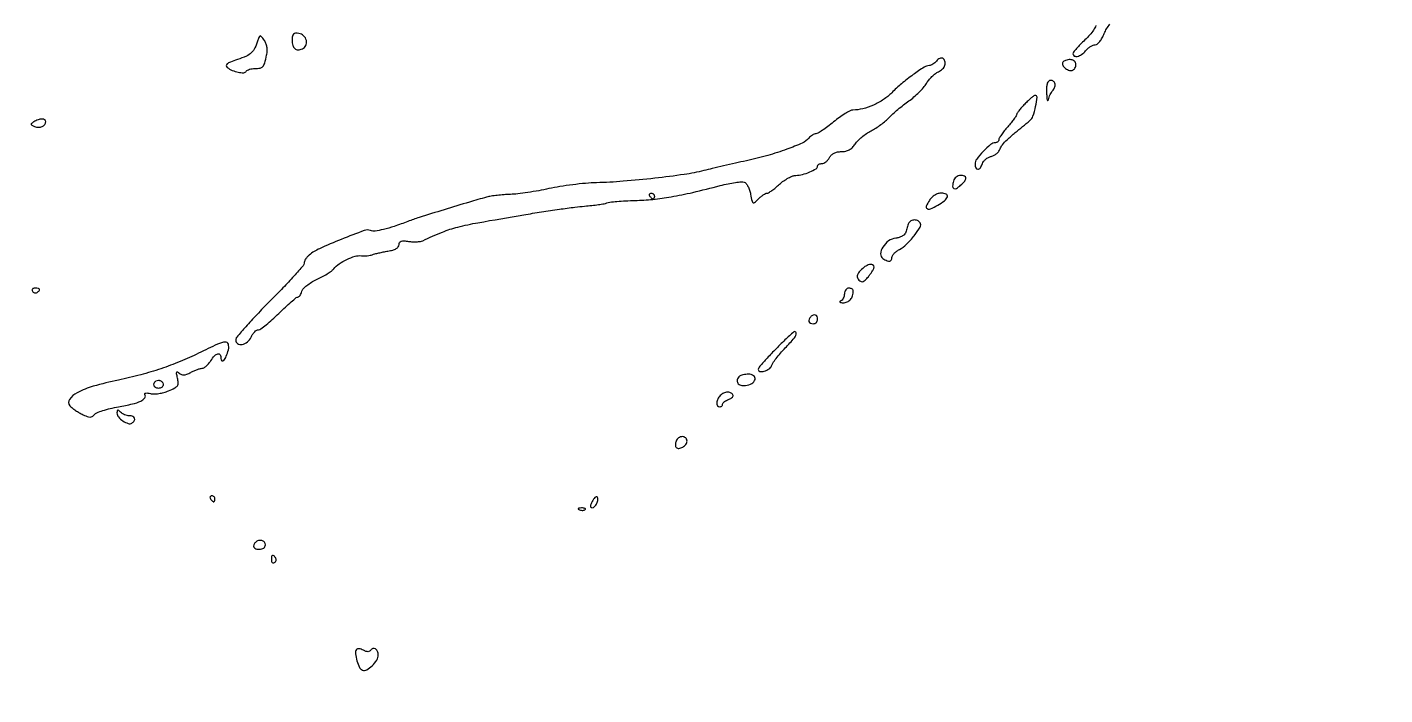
# Model space of a CAD drawing. Extents: x 0 to 2558, y 0 to 3412.
# Drawn here: x 1227.7 to 1685, y 2944 to 3168.9 of the extents above; entities that cross this region are included whole.
import ezdxf

# ---------------------------------------------------------------- set-up
doc = ezdxf.new("R2010")
doc.units = 0

msp = doc.modelspace()

# ---------------------------------------------------------------- linework, layer by layer
for points in [[(1286.775, 2242.902503, 0.000001), (1177.44536, 2242.627485, 0.134519)], [(1176.555032, 2242.380365, -0.000002), (1098.265318, 2241.934774, -0.000173)], [(1587.743746, 3169.448307, -0.0421), (1586.927028, 3167.956034, -0.035771), (1585.660617, 3166.312195, -0.024073), (1584, 3164.620327, 0.012014), (1582.467771, 3163.132759, 0.016725), (1581.175, 3161.724629, 0.013175), (1580.187825, 3160.511133, 0.165632), (1580, 3159.959694, 0.275224), (1580.447512, 3159.208283, 0.185997), (1581.463346, 3159.076812, 0.096798), (1582.896021, 3159.737476, 0.059476), (1584.267972, 3161, -0.039353), (1585.035343, 3161.765279, -0.037768), (1585.92327, 3162.4125, -0.040202), (1586.795146, 3162.859786, -0.09873), (1587.49831, 3163, 0.179385), (1588.185223, 3163.254639, 0.046643), (1589.017144, 3164.116735, 0.04134), (1589.843531, 3165.346346, 0.032134), (1590.537313, 3166.801651, -0.042753), (1591.332856, 3168.383168, -0.031218), (1592.466396, 3169.991505, -0.031802)], [(1923.086218, 2244.376059, -0.000011), (1814.032813, 2244.041497, -0.000207)]]:
    msp.add_lwpolyline(points, format="xyb")
for points in [[(1305.499269, 3164.5, -0.034129), (1304.469417, 3161.91824, -0.093067), (1303.310097, 3160.339458, -0.0835), (1301.580256, 3159.193226, -0.023944), (1298.573643, 3158.024636, 0.011405), (1296.186238, 3157.164958, 0.073295), (1295.072258, 3156.534847, 0.253507), (1294.818993, 3155.957112, 0.208218), (1295.142767, 3155.355872, 0.066918), (1296.818347, 3154.368237, 0.051229), (1298.854248, 3153.746024, 0.054216), (1300.676069, 3153.589121, 0.25396), (1301.558021, 3154.09388, -0.136975), (1301.936194, 3154.442646, -0.043511), (1302.653233, 3154.733827, -0.039705), (1303.547155, 3154.933171, -0.035025), (1304.5, 3155, 0.04686), (1306.206283, 3155.160265, 0.169114), (1307.138852, 3155.697146, 0.111093), (1307.754385, 3156.845343, 0.014981), (1308.411222, 3159.519457, 0.041148), (1308.595672, 3160.945261, 0.051846), (1308.519633, 3162.273234, 0.055866), (1308.184444, 3163.473097, 0.062672), (1307.60024, 3164.519457, 0.007895), (1306.61021, 3165.821296, 0.232585), (1306.245818, 3165.996323, 0.309295), (1305.950659, 3165.790389, 0.012592)], [(1317, 3164.628568, 0.055945), (1317.206224, 3162.791224, 0.159474), (1317.859574, 3161.700851, 0.189299), (1318.944871, 3161.316316, 0.08338), (1320.46263, 3161.624033, 0.197105), (1321.628889, 3162.722844, 0.165291), (1321.796883, 3164.425882, 0.146327), (1320.877556, 3166.031947, 0.156059), (1319.25, 3166.819551, 0.048812), (1318.09691, 3166.86978, 0.181478), (1317.442235, 3166.582852, 0.163293), (1317.097226, 3165.911916, 0.037826)], [(1533.990862, 3157.48899, -0.039726), (1533.434726, 3156.917901, -0.037903), (1532.786893, 3156.432045, -0.040321), (1532.147429, 3156.09333, -0.097905), (1531.627555, 3155.981803, 0.139503), (1529.862072, 3155.448505, 0.013807), (1526.16501, 3152.929058, 0.018246), (1522.262765, 3149.886196, 0.024067), (1518.953076, 3146.822021, -0.053323), (1516.197015, 3144.554384, -0.041001), (1512.775163, 3142.685119, -0.041615), (1509.16728, 3141.429791, -0.062145), (1505.858884, 3141.005577, 0.120566), (1504.948016, 3140.779414, 0.01755), (1503.277933, 3139.826638, 0.019009), (1501.350824, 3138.531995, 0.015261), (1499.377215, 3137, -0.010775), (1497.439619, 3135.467912, -0.014615), (1495.62197, 3134.175, -0.011506), (1494.070543, 3133.189238, -0.136596), (1493.390776, 3133, 0.097297), (1492.865107, 3132.896731, 0.041735), (1492.225013, 3132.570468, 0.039225), (1491.580354, 3132.097253, 0.041636), (1491.03134, 3131.537762, -0.115853), (1488.829242, 3129.872753, -0.017336), (1483.644801, 3127.789701, -0.018509), (1477.178817, 3125.715859, -0.014318), (1470, 3123.92313, 0.001674), (1466.319746, 3123.102337, 0.001268), (1462.28701, 3122.177986, 0.001282), (1458.505836, 3121.290973, 0.002986), (1455.679183, 3120.602369, -0.025129), (1449.081849, 3119.301523, -0.007964), (1439.130741, 3118.015663, -0.008213), (1428.549723, 3116.99512, -0.013201), (1419.5, 3116.512066, 0.015379), (1415.85831, 3116.301766, 0.00892), (1411.5, 3115.83682, 0.00891), (1407.142762, 3115.214182, 0.014815), (1403.5, 3114.515932, -0.009909), (1400.070698, 3113.823653, -0.00812), (1396.38125, 3113.216369, -0.008218), (1392.970166, 3112.768808, -0.021368), (1390.5, 3112.592393, 0.012345), (1388.365842, 3112.478628, 0.010048), (1386.0875, 3112.254539, 0.010184), (1383.996647, 3111.963085, 0.025955), (1382.5, 3111.642885, 0.006889), (1376.685268, 3109.993205, 0.002253), (1368.158582, 3107.40478, 0.00179), (1359.775911, 3104.785852, 0.014732), (1356, 3103.467754, -0.010061), (1351.362356, 3101.800088, -0.021672), (1347.716898, 3100.744968, -0.025691), (1344.954737, 3100.222262, -0.126179), (1343.390881, 3100.403499, 0.182441), (1341.307721, 3100.414947, 0.006245), (1333.561099, 3097.428971, 0.010581), (1326.176821, 3094.293396, 0.068235), (1322.75, 3092.149834, 0.039659), (1322.08039, 3091.494647, 0.038308), (1321.514062, 3090.734693, 0.040858), (1321.122751, 3089.987037, 0.100463), (1321, 3089.382278, -0.181126), (1320.685454, 3088.542454, -0.003626), (1317.621875, 3085.077422, -0.00812), (1313.907385, 3081.069954, -0.005305), (1309.5, 3076.563859, 0.006189), (1305.092969, 3072.042169, 0.009338), (1301.378125, 3067.986011, 0.004732), (1298.354622, 3064.492235, 0.177814), (1298, 3063.526594, 0.252362), (1298.643926, 3062.332046, 0.194311), (1300.120286, 3062.035605, 0.125219), (1301.928456, 3062.875448, 0.115334), (1303.181954, 3064.5, -0.041157), (1303.71676, 3065.456568, -0.04728), (1304.37983, 3066.265625, -0.053395), (1305.0657, 3066.823744, -0.145099), (1305.660276, 3067, 0.157809), (1306.443227, 3067.253424, 0.012019), (1308.234707, 3068.615625, 0.015595), (1310.322392, 3070.393182, 0.01122), (1312.543653, 3072.5, -0.00706), (1314.72897, 3074.607539, -0.010496), (1316.705791, 3076.384375, -0.005911), (1318.403566, 3077.812527, -0.173597), (1318.92726, 3078, 0.183019), (1319.285069, 3078.135511, 0.059407), (1319.667877, 3078.564943, 0.050034), (1320.015395, 3079.187099, 0.038428), (1320.269668, 3079.92321, -0.126594), (1320.756722, 3080.798817, -0.034528), (1321.932101, 3081.876993, -0.032598), (1323.482499, 3082.956194, -0.028872), (1325.222772, 3083.873708, 0.01671), (1327.024773, 3084.768478, 0.016804), (1328.759535, 3085.780015, 0.01687), (1330.209128, 3086.76164, 0.062354), (1331.013639, 3087.516435, -0.069387), (1332.852243, 3089.193624, -0.039921), (1335.457147, 3090.689129, -0.040134), (1338.173313, 3091.715039, -0.094638), (1340.320793, 3091.913603, 0.0276), (1341.264993, 3091.87456, 0.020909), (1342.300483, 3091.932266, 0.021303), (1343.270539, 3092.069049, 0.04526), (1344, 3092.273401, -0.027779), (1344.818245, 3092.533752, -0.007221), (1346.160938, 3092.859582, -0.00732), (1347.704297, 3093.1869, -0.007414), (1349.25, 3093.4674, 0.027744), (1350.889116, 3093.834217, 0.063389), (1352.052821, 3094.329305, 0.09493), (1352.752747, 3094.940893, 0.167377), (1353, 3095.658812, -0.129205), (1353.188504, 3096.376114, -0.184803), (1353.690104, 3096.791236, -0.096465), (1354.627493, 3096.917151, -0.021733), (1356.23554, 3096.752122, 0.025161), (1357.585396, 3096.62293, 0.023868), (1358.965512, 3096.626549, 0.024599), (1360.184249, 3096.74826, 0.073119), (1360.98554, 3096.991485, -0.014473), (1367.596239, 3099.878371, -0.032933), (1372.771136, 3101.57579, -0.018889), (1379.597046, 3103.054499, -0.002197), (1395, 3105.71702, -0.003222), (1400.991407, 3106.685929, -0.003208), (1407.003125, 3107.578951, -0.003142), (1412.266097, 3108.292555, -0.012577), (1415.5, 3108.627912, 0.0078), (1417.907162, 3108.854316, 0.009183), (1420.178125, 3109.146003, 0.008239), (1422.082298, 3109.458353, 0.055213), (1423, 3109.731585, -0.071736), (1423.981284, 3109.988917, -0.007117), (1426.409375, 3110.230102, -0.008852), (1429.326731, 3110.426061, -0.006916), (1432.5, 3110.538865, 0.020199), (1438.466728, 3110.909832, 0.017585), (1444.668845, 3111.768997, 0.014238), (1451.906988, 3113.245992, 0.006738), (1461.15416, 3115.540743, -0.012311), (1463.809752, 3116.168413, -0.015723), (1466.285347, 3116.608759, -0.013665), (1468.352797, 3116.852308, -0.114583), (1469.277891, 3116.723605, -0.139214), (1469.888869, 3116.265793, -0.042963), (1470.51095, 3115.284961, -0.039233), (1471.049271, 3114.01496, -0.034275), (1471.411886, 3112.617994, 0.007309), (1471.887734, 3110.271317, 0.206502), (1472.241642, 3109.777631, 0.326849), (1472.743532, 3109.823048, 0.015838), (1474.038155, 3111.038155, -0.021923), (1474.85808, 3111.789167, -0.025746), (1475.699328, 3112.423708, -0.02598), (1476.453237, 3112.878506, -0.123335), (1476.938282, 3113, 0.140452), (1477.473986, 3113.15351, 0.014883), (1478.565789, 3113.88125, 0.01745), (1479.834699, 3114.85106, 0.013168), (1481.161143, 3116, -0.030362), (1482.582536, 3117.148111, -0.030136), (1484.135965, 3118.11875, -0.031589), (1485.594272, 3118.796531, -0.093247), (1486.675808, 3119, 0.064473), (1488.853656, 3119.281997, 0.037478), (1491.349491, 3120.14374, 0.033248), (1493.475294, 3121.23389, 0.263473), (1494, 3122.160515, -0.170125), (1494.112226, 3122.480802, -0.094365), (1494.43029, 3122.753401, -0.074935), (1494.904478, 3122.937766, -0.055362), (1495.464816, 3123, 0.112104), (1496.103741, 3123.145075, 0.055403), (1496.813763, 3123.5875, 0.050946), (1497.481872, 3124.235006, 0.052011), (1498, 3125, -0.079169), (1498.651859, 3125.858539, -0.075379), (1499.548443, 3126.489071, -0.067855), (1500.677195, 3126.871834, -0.047894), (1502.012131, 3127, 0.053639), (1503.440737, 3127.1537, 0.072997), (1504.652073, 3127.609768, 0.071714), (1505.696722, 3128.402276, 0.049683), (1506.629702, 3129.557606, -0.050569), (1507.533027, 3130.672179, -0.024257), (1508.894083, 3131.915319, -0.023762), (1510.453405, 3133.086343, -0.031228), (1511.984973, 3133.992334, 0.024466), (1513.570274, 3134.90142, 0.016366), (1515.293817, 3136.086432, 0.016499), (1516.892396, 3137.347826, 0.030928), (1518.082218, 3138.485221, -0.021672), (1519.303409, 3139.696621, -0.009411), (1521.024279, 3141.203548, -0.009292), (1522.916514, 3142.73939, -0.012204), (1524.702563, 3144.065896, 0.023063), (1526.437131, 3145.413563, 0.018609), (1528.173731, 3147.011558, 0.018993), (1529.667927, 3148.609871, 0.04508), (1530.617834, 3149.930191, -0.037251), (1531.444712, 3151.118247, -0.028363), (1532.513261, 3152.290365, -0.029022), (1533.647494, 3153.278862, -0.057889), (1534.665271, 3153.893349, 0.087195), (1536.086696, 3154.86888, 0.122204), (1536.890997, 3156.174366, 0.159135), (1536.882447, 3157.458651, 0.175505), (1536.113307, 3158.429973, 0.165938), (1535.682148, 3158.528516, 0.078442), (1535.124078, 3158.379611, 0.064546), (1534.529284, 3158.018024, 0.050777)], [(1576.570027, 3157.113307, 0.273619), (1576.551011, 3156.133746, 0.098762), (1577.496671, 3155.037176, 0.0913), (1578.852266, 3154.331132, 0.216191), (1579.956195, 3154.472927, 0.144465), (1580.822813, 3155.440764, 0.174855), (1580.940331, 3156.646935, 0.180587), (1580.263529, 3157.622734, 0.152942), (1579.059017, 3158, 0.041798), (1578.275865, 3157.934417, 0.043811), (1577.527221, 3157.739534, 0.047968), (1576.917271, 3157.453803, 0.121409)], [(1571.116001, 3146.75, 0.010879), (1571.190747, 3145.227197, 0.04718), (1571.33924, 3144.335938, 0.483049), (1571.523632, 3144.255483, 0.214759), (1571.713066, 3144.5, -0.027624), (1571.963524, 3145.335389, -0.023041), (1572.318054, 3146.191563, -0.02366), (1572.716549, 3146.945955, -0.05674), (1573.097065, 3147.45, 0.096445), (1573.824008, 3148.589877, 0.136345), (1573.948798, 3149.780924, 0.1783), (1573.449258, 3150.654362, 0.176392), (1572.5, 3151, 0.180497), (1571.808788, 3150.742074, 0.136255), (1571.357041, 3150.061, 0.068224), (1571.13152, 3148.811592, 0.017409)], [(1563.75, 3143.01562, 0.010949), (1562.696599, 3141.859672, 0.015182), (1561.807812, 3140.775653, 0.011644), (1561.126258, 3139.846958, 0.153647), (1561, 3139.445789, -0.149928), (1560.872915, 3139.031497, -0.009145), (1560.11875, 3137.960609, -0.012974), (1559.149267, 3136.705762, -0.009196), (1558, 3135.347219, 0.012958), (1556.851075, 3133.968171, 0.017096), (1555.88125, 3132.650567, 0.014579), (1555.153708, 3131.518423, 0.13634), (1555, 3130.965204, -0.112145), (1554.916364, 3130.597002, -0.100145), (1554.679868, 3130.283529, -0.094395), (1554.326314, 3130.073225, -0.087314), (1553.91019, 3130, 0.174981), (1552.271371, 3129.40836, 0.029073), (1549.781024, 3127.083526, 0.029553), (1547.574738, 3124.4776, 0.162265), (1547, 3122.753247, 0.099913), (1547.255944, 3121.485202, 0.318147), (1547.950095, 3121.053455, 0.232226), (1548.805779, 3121.53883, 0.072909), (1549.468447, 3122.900586, -0.089098), (1549.875217, 3123.672361, -0.053285), (1550.598743, 3124.419635, -0.051155), (1551.507356, 3125.031765, -0.061259), (1552.469185, 3125.40291, 0.061129), (1553.430909, 3125.773727, 0.051124), (1554.339214, 3126.384884, 0.053275), (1555.062306, 3127.130724, 0.089269), (1555.468517, 3127.900805, -0.095935), (1556.212662, 3129.267447, -0.029771), (1557.813692, 3130.988022, -0.017284), (1560.547875, 3133.421546, -0.003634), (1565.502756, 3137.473228, 0.144664), (1566.531398, 3138.959884, 0.027405), (1567.398233, 3142.17757, 0.024706), (1567.901242, 3145.315426, 0.464936), (1567.295313, 3145.951846, 0.144713), (1566.846169, 3145.788962, 0.014093), (1565.925811, 3145.069466, 0.016936), (1564.861287, 3144.125267, 0.012612)], [(1230.028025, 3137.038482, 0.023843), (1229.252533, 3136.494641, 0.265833), (1229.113713, 3136.158726, 0.252439), (1229.33067, 3135.856306, 0.021887), (1230.230138, 3135.465182, 0.086624), (1231.559985, 3135.204469, 0.105582), (1232.803192, 3135.443057, 0.128145), (1233.67539, 3136.112865, 0.166771), (1234, 3137.059017, 0.262562), (1233.638649, 3137.699704, 0.138093), (1232.729891, 3137.950507, 0.085242), (1231.419231, 3137.718444, 0.054703)], [(1539.725393, 3117.057905, 0.049982), (1539.459368, 3115.365324, 0.283483), (1539.875233, 3114.597634, 0.273192), (1540.766038, 3114.607879, 0.04771), (1542.168848, 3115.652806, 0.035111), (1543.552659, 3117.094143, 0.179503), (1543.91627, 3118.123289, 0.314554), (1543.446432, 3118.774347, 0.084242), (1542.116631, 3119, 0.095568), (1541.358822, 3118.85382, 0.075393), (1540.637316, 3118.429509, 0.07385), (1540.061065, 3117.799986, 0.084711)], [(1439, 3112, -0.042167), (1438.967655, 3111.617151, -0.061769), (1438.870461, 3111.29375, -0.081139), (1438.727648, 3111.07446, -0.210953), (1438.559017, 3111, -0.151918), (1438.34829, 3111.065539, -0.038439), (1438.066025, 3111.29375, -0.035638), (1437.768994, 3111.617226, -0.029505), (1437.5, 3112, -0.082592), (1437.343488, 3112.3821, -0.161196), (1437.3746, 3112.70625, -0.182303), (1437.586039, 3112.921712, -0.108972), (1437.940983, 3113, -0.093332), (1438.345238, 3112.923877, -0.09642), (1438.688914, 3112.70625, -0.099167), (1438.918938, 3112.381556, -0.105053)], [(1531.626125, 3110.552147, 0.042396), (1530.581198, 3108.617865, 0.380983), (1530.857952, 3107.775552, 0.238659), (1531.999347, 3107.710674, 0.025895), (1534.431052, 3108.926234, 0.033586), (1536.774142, 3110.469658, 0.156145), (1537.691972, 3111.779008, 0.378981), (1537.297066, 3112.65643, 0.106239), (1535.698343, 3113, 0.073993), (1534.571447, 3112.832317, 0.061528), (1533.463223, 3112.339626, 0.058389), (1532.455756, 3111.561139, 0.05411)], [(1524.468615, 3102.5, 0.000249), (1524.257215, 3101.822139, 0.000152), (1524.00813, 3101.021186, 0.000152), (1523.761701, 3100.227073, 0.000269), (1523.55906, 3099.572121, -0.137455), (1523.191048, 3099.001389, -0.056775), (1522.431751, 3098.469059, -0.050371), (1521.435839, 3098.051082, -0.045344), (1520.340603, 3097.822121, 0.125923), (1517.902258, 3096.887621, 0.097377), (1515.934432, 3094.817802, 0.126635), (1515.20183, 3092.562418, 0.272409), (1516, 3090.99021, 0.031361), (1517.377024, 3090.226427, 0.140115), (1518.278569, 3090.07603, 0.260458), (1518.8045, 3090.453656, 0.110063), (1519, 3091.33102, -0.141385), (1519.174615, 3091.936192, -0.048189), (1519.739437, 3092.666788, -0.043311), (1520.553992, 3093.395458, -0.037977), (1521.517233, 3094.009223, 0.07033), (1523.945735, 3095.786677, 0.034706), (1526.498931, 3098.644503, 0.029111), (1528.503718, 3101.565034, 0.281323), (1528.496363, 3103.005885, 0.156167), (1527.589085, 3103.781609, 0.131374), (1526.330966, 3103.95417, 0.131427), (1525.154978, 3103.475849, 0.156339)], [(1508.478616, 3086.976371, 0.027157), (1507.595249, 3085.886807, 0.112766), (1507.265891, 3085.112943, 0.165558), (1507.367917, 3084.439446, 0.079013), (1507.894611, 3083.726371, 0.094051), (1508.610547, 3083.24767, 0.188392), (1509.280302, 3083.227976, 0.11219), (1510.030531, 3083.70512, 0.023953), (1511.070983, 3084.860784, 0.016935), (1511.809522, 3085.829831, 0.020426), (1512.433351, 3086.789295, 0.01953), (1512.887384, 3087.627146, 0.114889), (1513, 3088.110784, 0.298615), (1512.528899, 3088.829254, 0.165455), (1511.441266, 3088.918765, 0.088653), (1509.921555, 3088.235234, 0.058998)], [(1229.510081, 3079.983688, 0.090427), (1229.820631, 3079.639411, 0.095498), (1230.22714, 3079.434921, 0.099685), (1230.665803, 3079.401101, 0.108373), (1231.069098, 3079.542705, 0.050477), (1231.838655, 3080.13314, 0.315493), (1231.933879, 3080.592818, 0.25701), (1231.519563, 3080.914842, 0.039415), (1230.440983, 3081, 0.067432), (1229.890269, 3080.925389, 0.140899), (1229.524436, 3080.701458, 0.190788), (1229.397824, 3080.36964, 0.136093)], [(1503, 3079.083333, -0.060204), (1502.90689, 3078.312853, -0.059088), (1502.632812, 3077.581524, -0.064373), (1502.228318, 3076.996792, -0.113869), (1501.75, 3076.662281, 0.116762), (1501.471916, 3076.465429, 0.456954), (1501.496697, 3076.282867, 0.114113), (1501.886482, 3076.139969, 0.021835), (1502.643011, 3076.078947, 0.115268), (1503.967631, 3076.337409, 0.113155), (1505.050962, 3077.156825, 0.100598), (1505.757186, 3078.45775, 0.074343), (1506, 3080.081787, 0.16037), (1505.884702, 3080.432018, 0.096657), (1505.559375, 3080.730275, 0.078243), (1505.073654, 3080.931713, 0.05931), (1504.5, 3081, 0.12694), (1503.92795, 3080.85239, 0.100762), (1503.440625, 3080.436979, 0.089679), (1503.113024, 3079.815576, 0.076722)], [(1491.666667, 3071.333333, 0.091649), (1491.095775, 3070.503522, 0.193059), (1491.066255, 3069.735179, 0.206496), (1491.569797, 3069.19498, 0.103678), (1492.5, 3069, 0.099038), (1493.072457, 3069.114514, 0.097945), (1493.559375, 3069.440625, 0.097945), (1493.885486, 3069.927543, 0.099038), (1494, 3070.5, 0.103678), (1493.80502, 3071.430203, 0.206496), (1493.264821, 3071.933745, 0.193059), (1492.496478, 3071.904225, 0.091649)], [(1483, 3063.56608, 0.006678), (1479.581807, 3060.144605, 0.009716), (1476.667709, 3057.029873, 0.004962), (1474.284448, 3054.327743, 0.180125), (1474, 3053.563774, 0.379032), (1474.55922, 3052.932062, 0.098843), (1476.029471, 3053.04321, 0.07477), (1477.644232, 3053.767734, 0.17486), (1478.437766, 3054.803918, -0.073187), (1478.9018, 3055.756151, -0.01393), (1480.036593, 3057.321022, -0.014593), (1481.477884, 3059.087168, -0.012953), (1483.076586, 3060.839621, 0.016109), (1486.150202, 3064.251827, 0.184323), (1486.737114, 3065.92981, 0.623439), (1486.011714, 3066.260531, 0.021336)], [(1285.5, 3059.066542, -0.016627), (1279.234424, 3056.241665, -0.016796), (1272.815926, 3053.849678, -0.01607), (1265.990588, 3051.805472, -0.012743), (1258.5, 3050.024893, 0.017131), (1250.035828, 3047.934255, 0.052688), (1244.566875, 3045.739158, 0.116817), (1242.041648, 3043.526372, 0.340122), (1242.12217, 3041.352794, 0.052541), (1242.743656, 3040.746425, 0.016867), (1243.783251, 3039.981461, 0.016619), (1245.005702, 3039.202379, 0.017859), (1246.248692, 3038.525823, 0.017181), (1247.941769, 3037.752656, 0.090688), (1248.935282, 3037.537632, 0.152965), (1249.676818, 3037.743909, 0.080353), (1250.393467, 3038.392065, -0.128761), (1251.210678, 3038.999881, -0.017512), (1253.231206, 3039.733693, -0.019207), (1255.738604, 3040.440978, -0.015137), (1258.5, 3041.018745, 0.013531), (1263.199766, 3041.986338, 0.051188), (1266.03419, 3042.964777, 0.119876), (1267.344951, 3044.010276, 0.312754), (1267.405201, 3045.153389, -0.288948), (1267.407896, 3045.452851, -0.211263), (1267.692869, 3045.640707, -0.076878), (1268.344729, 3045.649157, -0.026359), (1269.274186, 3045.46732, 0.069402), (1270.469899, 3045.338497, 0.029578), (1272.076467, 3045.484123, 0.028529), (1273.800391, 3045.845404, 0.033052), (1275.38681, 3046.388259, 0.019677), (1277.471598, 3047.357357, 0.122512), (1278.351827, 3048.126711, 0.166697), (1278.62984, 3049.099582, 0.044946), (1278.399727, 3050.711021, -0.010429), (1278.094646, 3052.136667, -0.130711), (1278.132875, 3052.68198, -0.47273), (1278.394637, 3052.779812, -0.056669), (1278.963528, 3052.357364, 0.093492), (1279.693391, 3051.894153, 0.110913), (1280.498094, 3051.765821, 0.077962), (1281.493934, 3051.986824, 0.026731), (1282.842636, 3052.601203, -0.016828), (1283.950025, 3053.132371, -0.017336), (1285.079815, 3053.582211, -0.01734), (1286.083156, 3053.903141, -0.067573), (1286.726947, 3053.993839, 0.139816), (1287.309299, 3054.163096, 0.039522), (1288.074659, 3054.732565, 0.036525), (1288.874665, 3055.542725, 0.031519), (1289.591957, 3056.5, -0.034734), (1290.920484, 3058.249481, -0.156589), (1292.006624, 3058.902349, -0.355061), (1292.721458, 3058.555466, -0.109599), (1293, 3057.3, 0.221986), (1293.347801, 3056.555219, 0.410301), (1293.955946, 3056.605009, 0.083154), (1294.833455, 3058.054187, 0.034118), (1295.537645, 3060.25, 0.128199), (1295.513041, 3062.160103, 0.370782), (1294.498864, 3062.843234, 0.078637), (1291.903727, 3062.112949, 0.006389)], [(1467.666667, 3051.333333, 0.120138), (1466.928304, 3050.118887, 0.226144), (1467.082372, 3049.006847, 0.1892), (1468.103636, 3048.286445, 0.089054), (1469.741449, 3048.183578, 0.101484), (1471.850143, 3048.875803, 0.20152), (1472.900893, 3050.247663, 0.317398), (1472.44004, 3051.476589, 0.150455), (1470.739991, 3052, 0.025262), (1469.769776, 3051.95095, 0.028154), (1468.844456, 3051.804167, 0.029141), (1468.079598, 3051.59094, 0.114308)], [(1273.457295, 3049.069098, -0.221146), (1273.555025, 3048.246757, -0.174599), (1272.997313, 3047.53216, -0.137965), (1271.986908, 3047.232649, -0.142848), (1270.983688, 3047.510081, -0.189436), (1270.496365, 3048.160814, -0.165456), (1270.54728, 3049.014234, -0.147302), (1271.126679, 3049.730681, -0.150691), (1272, 3050, -0.08914), (1272.379855, 3049.931737, -0.053258), (1272.791891, 3049.726548, -0.051122), (1273.171806, 3049.425183, -0.061191)], [(1461.2, 3044.8, 0.082545), (1460.370954, 3043.640395, 0.101189), (1460.036602, 3042.353931, 0.154946), (1460.286808, 3041.393557, 0.257603), (1461, 3041, 0.092136), (1461.381747, 3041.070948, 0.096053), (1461.70625, 3041.273955, 0.09939), (1461.923414, 3041.576784, 0.106397), (1462, 3041.932612, -0.170932), (1462.141986, 3042.335807, -0.057809), (1462.591765, 3042.779089, -0.049463), (1463.243555, 3043.191175, -0.039423), (1464.014521, 3043.504609, 0.048846), (1464.744038, 3043.817305, 0.081387), (1465.268799, 3044.228775, 0.11865), (1465.512946, 3044.668123, 0.209118), (1465.455504, 3045.071996, 0.150545), (1464.671719, 3045.75718, 0.121432), (1463.565748, 3045.955978, 0.101612), (1462.329662, 3045.618721, 0.079293)], [(1258, 3038.940547, 0.179951), (1258.493461, 3037.613852, 0.06587), (1260.013009, 3036.261999, 0.067221), (1261.783302, 3035.382103, 0.223778), (1263.040677, 3035.52514, 0.11027), (1263.831794, 3036.297229, 0.23029), (1263.93672, 3037.130711, 0.214855), (1263.339413, 3037.770934, 0.099524), (1262.2, 3038, -0.056383), (1261.422897, 3038.08791, -0.038823), (1260.57625, 3038.3525, -0.039117), (1259.790842, 3038.740359, -0.062206), (1259.2, 3039.2, 0.022978), (1258.580597, 3039.764945, 0.230569), (1258.25, 3039.845947, 0.312923), (1258.050142, 3039.631983, 0.036212)], [(1446.345077, 3029.456872, 0.042105), (1446.161418, 3028.823541, 0.048176), (1446.097364, 3028.196542, 0.054487), (1446.152447, 3027.665389, 0.144288), (1446.333333, 3027.333333, 0.228264), (1447.275961, 3027.003535, 0.10414), (1448.54506, 3027.423832, 0.095607), (1449.619821, 3028.362628, 0.167075), (1450, 3029.468615, 0.204536), (1449.548771, 3030.525526, 0.194134), (1448.460126, 3030.960704, 0.156591), (1447.184452, 3030.546616, 0.145988)], [(1289.5, 3010, 0.029505), (1289.768994, 3009.617226, 0.035638), (1290.066025, 3009.29375, 0.038439), (1290.34829, 3009.065539, 0.151918), (1290.559017, 3009, 0.210953), (1290.727648, 3009.07446, 0.081139), (1290.870461, 3009.29375, 0.061769), (1290.967655, 3009.617151, 0.042167), (1291, 3010, 0.105053), (1290.918938, 3010.381556, 0.099167), (1290.688914, 3010.70625, 0.09642), (1290.345238, 3010.923877, 0.093332), (1289.940983, 3011, 0.108972), (1289.586039, 3010.921712, 0.182303), (1289.3746, 3010.70625, 0.161196), (1289.343488, 3010.3821, 0.082592)], [(1418.045837, 3009.085646, 0.022949), (1417.588123, 3008.127135, 0.094233), (1417.453443, 3007.500503, 0.221298), (1417.607864, 3007.146934, 0.182858), (1417.996201, 3007, 0.209687), (1418.855223, 3007.376819, 0.076154), (1419.614093, 3008.505289, 0.077581), (1419.99017, 3009.788223, 0.233009), (1419.704559, 3010.628774, 0.313805), (1419.413947, 3010.680832, 0.079772), (1418.99352, 3010.399269, 0.05298), (1418.512834, 3009.846347, 0.029601)], [(1413.8125, 3006.316886, 0.051402), (1414.359369, 3006.160852, 0.05415), (1414.916927, 3006.123424, 0.060344), (1415.402231, 3006.202593, 0.126455), (1415.729167, 3006.395833, 0.296942), (1415.77538, 3006.614691, 0.208169), (1415.592839, 3006.799335, 0.077125), (1415.112848, 3006.910055, 0.028489), (1414.416667, 3006.921053, 0.018894), (1413.670344, 3006.862007, 0.168741), (1413.37858, 3006.720685, 0.470617), (1413.395823, 3006.538436, 0.054073)], [(1304.666667, 2995.333333, 0.095046), (1304.06796, 2994.450414, 0.235594), (1304.110821, 2993.691245, 0.19625), (1304.776516, 2993.170234, 0.069236), (1306, 2993, 0.072314), (1306.769411, 2993.111864, 0.08892), (1307.416667, 2993.4375, 0.10214), (1307.846791, 2993.924246, 0.130775), (1308, 2994.5, 0.180027), (1307.66229, 2995.407543, 0.154548), (1306.790057, 2995.944294, 0.133222), (1305.659362, 2995.921784, 0.125809)], [(1310, 2989.440983, 0.067432), (1310.074611, 2988.890269, 0.140899), (1310.298542, 2988.524436, 0.190788), (1310.63036, 2988.397824, 0.136093), (1311.016312, 2988.510081, 0.090427), (1311.360589, 2988.820631, 0.095498), (1311.565079, 2989.22714, 0.099685), (1311.598899, 2989.665803, 0.108373), (1311.457295, 2990.069098, 0.050477), (1310.86686, 2990.838655, 0.315493), (1310.407182, 2990.933879, 0.25701), (1310.085158, 2990.519563, 0.039415)], [(1338.652659, 2959.247007, 0.168025), (1338.331029, 2957.812983, 0.043107), (1338.806372, 2955.449445, 0.042675), (1339.670795, 2953.220272, 0.189513), (1340.688263, 2952.289383, 0.225179), (1342.110255, 2952.398467, 0.061701), (1343.958174, 2953.782318, 0.060208), (1345.498818, 2955.670044, 0.142001), (1346, 2957.39917, 0.101423), (1345.754206, 2958.598429, 0.148975), (1345.065595, 2959.415835, 0.213331), (1344.222782, 2959.547161, 0.190101), (1343.50841, 2959.013608, -0.129826), (1343.109623, 2958.635327, -0.124483), (1342.569542, 2958.495627, -0.087184), (1341.870241, 2958.61459, -0.037258), (1341, 2959, 0.039736), (1340.246388, 2959.329307, 0.056985), (1339.535536, 2959.487289, 0.072869), (1338.969075, 2959.464256, 0.210818)]]:
    msp.add_lwpolyline(points, format="xyb", close=True)

doc.saveas('drawing.dxf')
